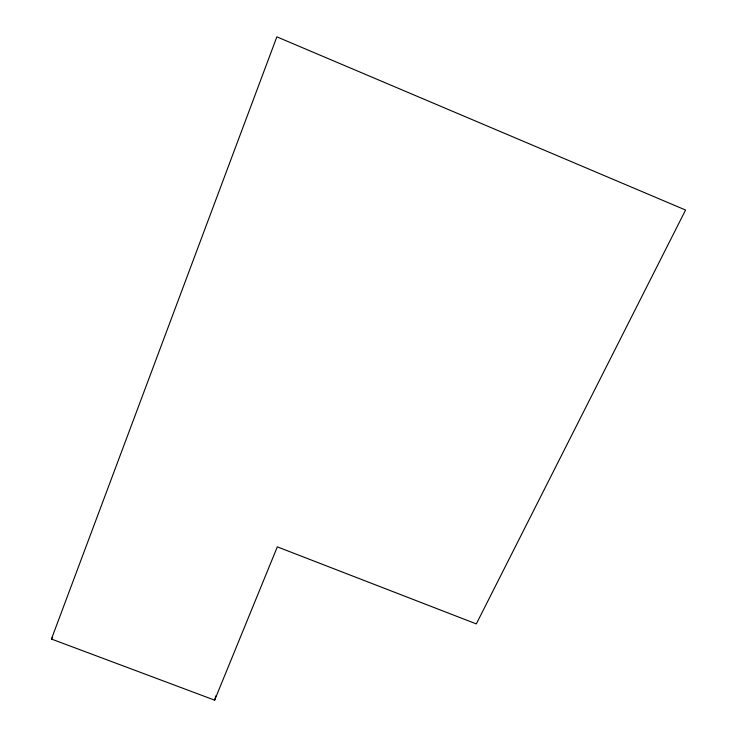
<?xml version="1.0" encoding="UTF-8"?>
<svg xmlns="http://www.w3.org/2000/svg" width="737" height="737" viewBox="0 0 737 737"><rect width="100%" height="100%" fill="white"/><g stroke="black" fill="none" stroke-linecap="round" stroke-linejoin="round"><path stroke-width="1.11" d="M214.642 700.15L277.324 546.863L476.323 623.907L685.567 210.036L276.854 36.85L51.433 639.034L214.642 700.15L215.83 695.875M51.433 639.034L52.659 637.256"/></g></svg>
